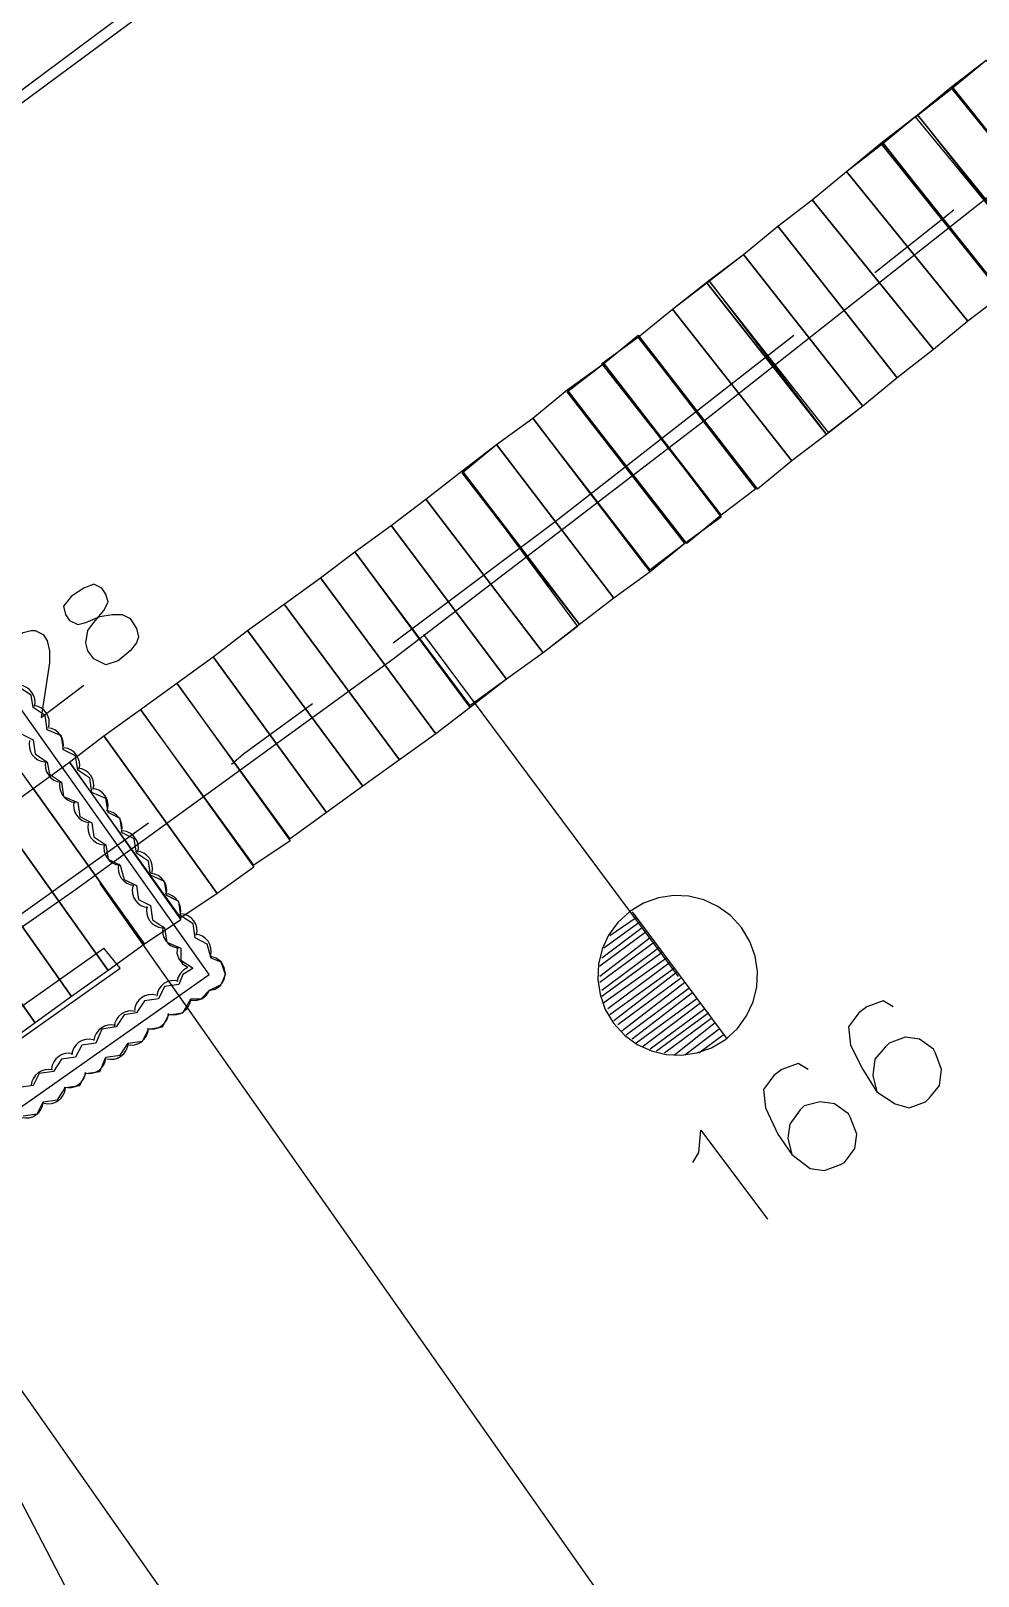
# Model space of a CAD drawing. Header units: millimetres. Extents: x 1 to 1188, y 1 to 840.
# Drawn here: x 1052.58 to 1082.3, y 583.54 to 632.05 of the extents above; entities that cross this region are included whole.
import ezdxf

# ---------------------------------------------------------------- set-up
doc = ezdxf.new("R2010")
doc.units = ezdxf.units.MM
doc.layers.add('GEOMETRY', color=7, linetype='Continuous')
doc.layers.add('TEXT_OUTLINE', color=7, linetype='Continuous')

msp = doc.modelspace()

# ---------------------------------------------------------------- linework, layer by layer
at = {"layer": 'GEOMETRY'}
for points in [[(939.172, 564.395), (950.411, 569.411), (961.46, 574.745), (972.446, 580.27), (983.368, 586.048), (994.1, 592.018), (1004.704, 598.177), (1015.245, 604.591), (1025.595, 611.258), (1035.819, 618.053), (1045.916, 625.102), (1055.821, 632.404), (1065.601, 639.833), (1075.253, 647.453), (1084.714, 655.327), (1094.048, 663.392), (1103.193, 671.583), (1112.146, 680.029), (1120.972, 688.602), (1129.545, 697.364)], [(947.301, 544.329), (958.477, 549.409), (969.589, 554.743), (980.573, 560.268), (991.432, 565.982), (1002.228, 571.952), (1012.832, 578.175), (1023.309, 584.589), (1033.66, 591.192), (1043.883, 598.051), (1053.98, 605.098), (1063.95, 612.338), (1073.729, 619.831), (1083.381, 627.451), (1092.842, 635.325), (1102.114, 643.326), (1111.257, 651.581), (1120.273, 659.963), (1129.038, 668.598), (1137.673, 677.361), (1146.119, 686.315), (1154.373, 695.459)], [(1056.139, 603.384), (1016.007, 659.518)], [(1052.011, 629.991), (1061.282, 636.913), (1064.711, 639.579)], [(1079.063, 624.466), (1081.539, 626.434)], [(1079.063, 624.466), (1081.539, 626.434)], [(1063.95, 612.845), (1069.03, 616.656), (1076.522, 622.497)], [(1063.95, 612.845), (1069.03, 616.656), (1076.522, 622.497)], [(1071.633, 622.497), (1075.38, 617.671)], [(1071.633, 622.434), (1075.38, 617.671)], [(1060.52, 614.052), (1064.14, 609.163)], [(1060.52, 614.052), (1064.14, 609.163)], [(1058.171, 602.431), (1050.423, 613.354)], [(1051.884, 612.147), (1051.821, 612.21), (1051.757, 612.465), (1051.821, 612.655), (1051.884, 612.909), (1052.329, 613.164), (1052.583, 613.227), (1052.71, 613.227), (1052.964, 613.1), (1053.091, 612.909), (1053.155, 612.592), (1053.155, 612.21), (1052.901, 610.496), (1054.234, 611.513)], [(1072.903, 602.368), (1064.902, 613.1)], [(1052.329, 597.986), (1052.773, 598.051), (1052.964, 598.431), (1053.408, 598.494), (1053.663, 598.876), (1054.107, 598.939), (1054.297, 599.32), (1054.742, 599.383), (1054.932, 599.828), (1055.377, 599.892), (1055.631, 600.272), (1056.076, 600.335), (1056.266, 600.717), (1056.71, 600.781), (1056.902, 601.161), (1057.345, 601.226), (1057.6, 601.669), (1057.917, 601.669), (1058.171, 601.923), (1058.552, 602.114), (1058.679, 602.431), (1058.552, 602.813), (1058.234, 602.94), (1058.107, 603.384), (1057.727, 603.575), (1057.664, 604.019), (1057.282, 604.273), (1057.219, 604.718), (1056.838, 604.908), (1056.773, 605.353), (1056.33, 605.543), (1056.266, 605.988), (1055.885, 606.242), (1055.821, 606.685), (1055.441, 606.877), (1055.377, 607.321), (1054.996, 607.511), (1054.932, 607.956), (1054.489, 608.146), (1054.425, 608.591), (1054.044, 608.845), (1053.98, 609.29), (1053.598, 609.48), (1053.535, 609.925), (1053.091, 610.115), (1053.028, 610.559), (1052.646, 610.814), (1052.583, 611.194), (1052.202, 611.448)], [(1058.869, 609.035), (1059.251, 609.353), (1061.409, 610.941)], [(1058.869, 609.035), (1059.251, 609.353), (1061.409, 610.941)], [(1052.266, 609.989), (1052.646, 609.797), (1052.71, 609.353), (1053.091, 609.098), (1053.155, 608.718), (1053.535, 608.464), (1053.598, 608.019), (1054.044, 607.829), (1054.107, 607.384), (1054.489, 607.194), (1054.552, 606.75), (1054.932, 606.495), (1054.996, 606.052), (1055.377, 605.86), (1055.504, 605.416), (1055.885, 605.226), (1055.948, 604.781), (1056.33, 604.591), (1056.393, 604.146), (1056.773, 603.892), (1056.838, 603.447), (1057.282, 603.257), (1057.282, 602.877), (1057.664, 602.622), (1057.345, 602.431), (1057.219, 602.114), (1056.773, 602.051), (1056.583, 601.669), (1056.139, 601.606), (1055.885, 601.226), (1055.504, 601.161), (1055.251, 600.781), (1054.806, 600.717), (1054.615, 600.272), (1054.17, 600.209), (1053.98, 599.828), (1053.535, 599.765), (1053.281, 599.383), (1052.838, 599.32), (1052.646, 598.939), (1052.202, 598.876)], [(1043.248, 598.051), (1049.344, 602.241), (1056.266, 607.194)], [(1043.248, 598.051), (1049.344, 602.241), (1056.266, 607.194)], [(1039.248, 605.543), (1046.805, 594.431), (1058.171, 602.431)], [(1049.218, 605.86), (1052.71, 600.907)], [(1054.742, 605.289), (1079.825, 569.602)], [(1071.696, 604.082), (1070.554, 603.257)], [(1071.569, 604.209), (1070.744, 603.639)], [(1071.443, 604.401), (1074.427, 600.4)], [(1071.888, 603.765), (1070.427, 602.685)], [(1072.014, 603.575), (1070.427, 602.368)], [(1071.76, 603.892), (1070.49, 602.94)], [(1047.503, 598.051), (1054.869, 603.257)], [(1047.503, 598.051), (1048.01, 597.415), (1055.377, 602.622), (1054.869, 603.257)], [(1072.141, 603.447), (1070.427, 602.178)], [(1072.268, 603.257), (1070.49, 601.923)], [(1072.395, 603.13), (1070.49, 601.733)], [(1072.522, 602.94), (1070.554, 601.543)], [(1072.648, 602.813), (1070.681, 601.352)], [(1072.777, 602.622), (1070.744, 601.161)], [(1072.84, 602.495), (1070.871, 600.971)], [(1072.967, 602.305), (1070.998, 600.844)], [(1073.094, 602.178), (1071.126, 600.654)], [(1073.22, 601.988), (1071.252, 600.527)], [(1073.347, 601.86), (1071.443, 600.4)], [(1073.475, 601.669), (1071.569, 600.272)], [(1079.634, 601.416), (1079.317, 601.606), (1078.808, 601.416), (1078.555, 601.226), (1078.238, 600.781), (1078.301, 600.209), (1078.681, 599.447), (1079.127, 598.748), (1079.697, 598.368), (1080.142, 598.241), (1080.651, 598.431), (1080.777, 598.558), (1081.094, 598.939), (1081.158, 599.447), (1080.968, 599.955), (1080.904, 600.082), (1080.459, 600.4), (1080.015, 600.464), (1079.507, 600.272), (1079.38, 600.145), (1079.063, 599.765), (1078.998, 599.256), (1079.127, 598.748)], [(1073.602, 601.543), (1071.76, 600.145)], [(1073.729, 601.352), (1072.014, 600.082)], [(1073.856, 601.226), (1072.205, 600.019)], [(1073.919, 601.034), (1072.458, 599.955)], [(1074.046, 600.907), (1072.777, 599.892)], [(1074.173, 600.717), (1073.094, 599.892)], [(1074.301, 600.527), (1073.539, 599.955)], [(1076.967, 599.447), (1076.65, 599.638), (1076.142, 599.447), (1075.888, 599.256), (1075.57, 598.813), (1075.633, 598.241), (1076.015, 597.415), (1076.459, 596.78), (1077.031, 596.335), (1077.476, 596.272), (1077.983, 596.463), (1078.11, 596.527), (1078.428, 596.97), (1078.491, 597.415), (1078.301, 597.923), (1078.238, 598.051), (1077.793, 598.368), (1077.348, 598.431), (1076.84, 598.304), (1076.714, 598.177), (1076.395, 597.732), (1076.332, 597.289), (1076.459, 596.78)], [(1045.534, 598.813), (1066.235, 558.997)], [(1045.598, 598.876), (1070.681, 563.126)], [(1073.347, 596.527), (1073.539, 596.844), (1073.602, 597.542), (1075.697, 594.748)]]:
    msp.add_lwpolyline(points, dxfattribs=at)
for points in [[(1081.476, 630.244), (1082.555, 631.133), (1086.365, 626.434), (1085.285, 625.545)], [(1081.476, 630.308), (1082.555, 631.133), (1086.365, 626.434), (1085.285, 625.545)], [(1080.332, 629.356), (1081.476, 630.244), (1085.285, 625.545), (1084.206, 624.656)], [(1080.396, 629.419), (1081.476, 630.308), (1085.285, 625.545), (1084.206, 624.72)], [(1079.253, 628.53), (1080.396, 629.419), (1084.143, 624.656), (1083.064, 623.768)], [(1079.317, 628.53), (1080.396, 629.419), (1084.206, 624.656), (1083.064, 623.831)], [(1078.173, 627.641), (1079.253, 628.53), (1083.064, 623.768), (1081.983, 622.942)], [(1078.173, 627.641), (1079.317, 628.53), (1083.064, 623.768), (1081.983, 622.942)], [(1077.094, 626.752), (1078.173, 627.641), (1081.983, 622.942), (1080.904, 622.053)], [(1077.094, 626.752), (1078.173, 627.641), (1081.983, 622.942), (1080.904, 622.053)], [(1076.015, 625.927), (1077.094, 626.752), (1080.904, 622.053), (1079.76, 621.164)], [(1076.015, 625.927), (1077.094, 626.752), (1080.904, 622.053), (1079.76, 621.164)], [(1074.935, 625.038), (1076.015, 625.927), (1079.76, 621.164), (1078.681, 620.276)], [(1074.935, 625.038), (1076.015, 625.927), (1079.76, 621.164), (1078.681, 620.276)], [(1073.792, 624.148), (1074.935, 625.038), (1078.681, 620.276), (1077.539, 619.385)], [(1073.856, 624.213), (1074.935, 625.038), (1078.681, 620.276), (1077.602, 619.45)], [(1072.713, 623.323), (1073.856, 624.213), (1077.539, 619.385), (1076.459, 618.56)], [(1072.713, 623.323), (1073.792, 624.148), (1077.539, 619.385), (1076.459, 618.56)], [(1071.633, 622.434), (1072.713, 623.323), (1076.459, 618.56), (1075.38, 617.671)], [(1071.633, 622.434), (1072.713, 623.323), (1076.459, 618.56), (1075.38, 617.671)], [(1070.554, 621.608), (1071.633, 622.497), (1075.316, 617.671), (1074.236, 616.846)], [(1070.49, 621.608), (1071.633, 622.434), (1075.316, 617.671), (1074.236, 616.846)], [(1069.41, 620.719), (1070.554, 621.608), (1074.236, 616.782), (1073.094, 615.957)], [(1069.41, 620.783), (1070.554, 621.608), (1074.236, 616.846), (1073.157, 615.957)], [(1068.331, 619.894), (1069.41, 620.783), (1073.094, 615.957), (1072.014, 615.068)], [(1068.331, 619.894), (1069.41, 620.783), (1073.094, 615.957), (1072.014, 615.131)], [(1067.189, 619.069), (1068.331, 619.894), (1072.014, 615.068), (1070.871, 614.243)], [(1067.189, 619.069), (1068.331, 619.894), (1072.014, 615.068), (1070.871, 614.243)], [(1066.108, 618.18), (1067.189, 619.069), (1070.871, 614.243), (1069.792, 613.417)], [(1066.108, 618.243), (1067.189, 619.069), (1070.871, 614.243), (1069.792, 613.417)], [(1064.966, 617.354), (1066.108, 618.243), (1069.728, 613.354), (1068.648, 612.528)], [(1064.966, 617.354), (1066.108, 618.243), (1069.792, 613.417), (1068.648, 612.528)], [(1063.885, 616.529), (1064.966, 617.354), (1068.648, 612.528), (1067.506, 611.703)], [(1063.885, 616.529), (1064.966, 617.354), (1068.648, 612.528), (1067.506, 611.703)], [(1062.743, 615.703), (1063.885, 616.529), (1067.506, 611.703), (1066.363, 610.814)], [(1062.743, 615.703), (1063.885, 616.529), (1067.506, 611.703), (1066.363, 610.877)], [(1061.664, 614.878), (1062.743, 615.703), (1066.363, 610.814), (1065.283, 609.989)], [(1061.664, 614.878), (1062.743, 615.703), (1066.363, 610.814), (1065.283, 609.989)], [(1053.853, 614.306), (1053.598, 613.989), (1053.663, 613.734), (1053.79, 613.544), (1054.044, 613.417), (1054.297, 613.481), (1054.742, 613.671), (1055.123, 613.734), (1055.441, 613.734), (1055.694, 613.607), (1055.885, 613.29), (1055.948, 613.035), (1055.885, 612.845), (1055.694, 612.592), (1055.314, 612.273), (1054.932, 612.147), (1054.806, 612.21), (1054.552, 612.338), (1054.36, 612.592), (1054.297, 612.845), (1054.36, 613.227), (1054.552, 613.481), (1054.869, 613.861), (1054.996, 614.116), (1054.932, 614.369), (1054.806, 614.56), (1054.552, 614.688), (1054.234, 614.56)], [(1060.52, 614.052), (1061.664, 614.878), (1065.283, 609.989), (1064.14, 609.163)], [(1060.52, 614.052), (1061.664, 614.878), (1065.283, 609.989), (1064.14, 609.163)], [(1059.378, 613.227), (1060.52, 614.052), (1064.14, 609.163), (1062.997, 608.338)], [(1059.378, 613.227), (1060.52, 614.052), (1064.14, 609.163), (1062.997, 608.338)], [(1058.298, 612.402), (1059.378, 613.227), (1062.997, 608.338), (1061.854, 607.511)], [(1058.298, 612.402), (1059.378, 613.227), (1062.997, 608.338), (1061.854, 607.511)], [(1057.155, 611.576), (1058.298, 612.402), (1061.854, 607.511), (1060.71, 606.685)], [(1057.155, 611.576), (1058.298, 612.402), (1061.854, 607.511), (1060.71, 606.685)], [(1056.013, 610.751), (1057.155, 611.576), (1060.71, 606.622), (1059.568, 605.86)], [(1056.013, 610.751), (1057.155, 611.576), (1060.71, 606.622), (1059.568, 605.86)], [(1054.869, 609.925), (1056.013, 610.751), (1059.568, 605.797), (1058.426, 604.971)], [(1054.869, 609.925), (1056.013, 610.751), (1059.568, 605.797), (1058.426, 604.971)], [(1053.79, 609.098), (1054.869, 609.925), (1058.426, 604.971), (1057.282, 604.209)], [(1053.79, 609.098), (1054.869, 609.925), (1058.426, 604.971), (1057.282, 604.209)], [(1052.646, 608.273), (1053.79, 609.098), (1057.282, 604.146), (1056.139, 603.384)], [(1052.646, 608.273), (1053.79, 609.098), (1057.282, 604.146), (1056.139, 603.384)], [(1051.504, 607.448), (1052.646, 608.273), (1056.139, 603.384), (1054.996, 602.558)], [(1050.36, 606.685), (1051.504, 607.448), (1054.996, 602.558), (1053.853, 601.733)], [(1049.218, 605.86), (1050.36, 606.685), (1053.853, 601.733), (1052.71, 600.907)], [(1048.075, 605.035), (1049.218, 605.86), (1052.71, 600.907), (1051.567, 600.082)]]:
    msp.add_lwpolyline(points, close=True, dxfattribs=at)
at = {"layer": 'TEXT_OUTLINE'}
for points in [[(1052.61, 611.284), (1052.533, 611.372), (1052.439, 611.44), (1052.333, 611.487), (1052.218, 611.51)], [(1052.693, 610.839), (1052.71, 610.955), (1052.701, 611.071), (1052.668, 611.182), (1052.61, 611.284)], [(1053.055, 610.649), (1052.977, 610.737), (1052.883, 610.805), (1052.777, 610.852), (1052.663, 610.875)], [(1053.138, 610.204), (1053.154, 610.32), (1053.145, 610.436), (1053.112, 610.547), (1053.055, 610.649)], [(1053.499, 609.951), (1053.422, 610.039), (1053.328, 610.107), (1053.222, 610.153), (1053.106, 610.176)], [(1053.582, 609.505), (1053.599, 609.622), (1053.59, 609.737), (1053.557, 609.849), (1053.499, 609.951)], [(1052.536, 609.772), (1052.52, 609.656), (1052.529, 609.54), (1052.562, 609.429), (1052.619, 609.327)], [(1054.008, 609.316), (1053.93, 609.404), (1053.836, 609.472), (1053.73, 609.519), (1053.615, 609.542)], [(1052.619, 609.327), (1052.697, 609.239), (1052.791, 609.171), (1052.897, 609.124), (1053.011, 609.101)], [(1053.044, 609.137), (1053.028, 609.021), (1053.037, 608.906), (1053.07, 608.795), (1053.127, 608.692)], [(1054.09, 608.871), (1054.107, 608.987), (1054.098, 609.102), (1054.064, 609.213), (1054.008, 609.316)], [(1054.453, 608.681), (1054.375, 608.769), (1054.281, 608.837), (1054.175, 608.884), (1054.06, 608.907)], [(1053.127, 608.692), (1053.205, 608.604), (1053.298, 608.535), (1053.404, 608.489), (1053.52, 608.466)], [(1053.488, 608.502), (1053.472, 608.386), (1053.481, 608.27), (1053.514, 608.159), (1053.571, 608.057)], [(1054.535, 608.236), (1054.552, 608.352), (1054.543, 608.467), (1054.509, 608.578), (1054.453, 608.681)], [(1053.571, 608.057), (1053.649, 607.969), (1053.743, 607.901), (1053.849, 607.854), (1053.964, 607.831)], [(1054.897, 608.046), (1054.819, 608.134), (1054.725, 608.202), (1054.619, 608.249), (1054.504, 608.272)], [(1054.979, 607.6), (1054.996, 607.716), (1054.987, 607.832), (1054.954, 607.943), (1054.897, 608.046)], [(1053.933, 607.868), (1053.917, 607.751), (1053.926, 607.635), (1053.959, 607.524), (1054.016, 607.421)], [(1054.016, 607.421), (1054.094, 607.334), (1054.188, 607.266), (1054.294, 607.22), (1054.409, 607.197)], [(1055.342, 607.347), (1055.263, 607.435), (1055.17, 607.503), (1055.064, 607.55), (1054.949, 607.573)], [(1054.378, 607.169), (1054.361, 607.052), (1054.37, 606.937), (1054.404, 606.825), (1054.461, 606.723)], [(1055.424, 606.902), (1055.44, 607.018), (1055.432, 607.134), (1055.398, 607.245), (1055.342, 607.347)], [(1055.849, 606.713), (1055.771, 606.8), (1055.678, 606.868), (1055.571, 606.915), (1055.456, 606.938)], [(1054.461, 606.723), (1054.538, 606.635), (1054.632, 606.567), (1054.738, 606.521), (1054.854, 606.498)], [(1054.885, 606.534), (1054.869, 606.418), (1054.878, 606.302), (1054.911, 606.191), (1054.968, 606.089)], [(1055.931, 606.267), (1055.948, 606.383), (1055.94, 606.499), (1055.906, 606.61), (1055.849, 606.713)], [(1054.968, 606.089), (1055.046, 606.001), (1055.14, 605.932), (1055.246, 605.886), (1055.361, 605.863)], [(1056.294, 606.078), (1056.216, 606.165), (1056.122, 606.233), (1056.016, 606.279), (1055.901, 606.302)], [(1056.377, 605.631), (1056.393, 605.748), (1056.384, 605.864), (1056.351, 605.975), (1056.294, 606.078)], [(1055.331, 605.899), (1055.314, 605.783), (1055.322, 605.667), (1055.356, 605.556), (1055.413, 605.453)], [(1056.738, 605.379), (1056.66, 605.467), (1056.567, 605.535), (1056.46, 605.582), (1056.345, 605.605)], [(1055.413, 605.453), (1055.491, 605.365), (1055.584, 605.297), (1055.691, 605.25), (1055.806, 605.227)], [(1055.774, 605.2), (1055.758, 605.084), (1055.767, 604.969), (1055.8, 604.858), (1055.857, 604.755)], [(1056.82, 604.934), (1056.837, 605.05), (1056.829, 605.165), (1056.795, 605.276), (1056.738, 605.379)], [(1055.857, 604.755), (1055.935, 604.667), (1056.029, 604.598), (1056.135, 604.552), (1056.25, 604.529)], [(1056.219, 604.565), (1056.203, 604.449), (1056.212, 604.333), (1056.245, 604.222), (1056.302, 604.12)], [(1057.183, 604.744), (1057.105, 604.832), (1057.011, 604.9), (1056.905, 604.947), (1056.79, 604.97)], [(1057.265, 604.299), (1057.282, 604.415), (1057.273, 604.53), (1057.239, 604.641), (1057.183, 604.744)], [(1074.879, 603.903), (1074.535, 604.277), (1074.136, 604.567), (1073.696, 604.769), (1073.228, 604.883), (1072.748, 604.906), (1072.268, 604.835), (1071.803, 604.67), (1071.368, 604.408)], [(1056.302, 604.12), (1056.38, 604.032), (1056.473, 603.964), (1056.579, 603.917), (1056.695, 603.894)], [(1057.691, 604.109), (1057.613, 604.197), (1057.519, 604.265), (1057.413, 604.312), (1057.298, 604.335)], [(1057.774, 603.663), (1057.79, 603.779), (1057.781, 603.895), (1057.748, 604.006), (1057.691, 604.109)], [(1071.368, 604.408), (1070.994, 604.064), (1070.705, 603.665), (1070.502, 603.225), (1070.388, 602.757), (1070.366, 602.276), (1070.436, 601.796), (1070.601, 601.332), (1070.864, 600.896)], [(1056.728, 603.931), (1056.711, 603.814), (1056.719, 603.698), (1056.753, 603.587), (1056.809, 603.484)], [(1058.135, 603.473), (1058.057, 603.561), (1057.964, 603.63), (1057.858, 603.676), (1057.742, 603.699)], [(1074.375, 600.392), (1074.749, 600.735), (1075.038, 601.135), (1075.24, 601.575), (1075.354, 602.043), (1075.377, 602.523), (1075.306, 603.003), (1075.141, 603.468), (1074.879, 603.903)], [(1056.809, 603.484), (1056.887, 603.397), (1056.981, 603.329), (1057.088, 603.283), (1057.203, 603.26)], [(1057.172, 603.295), (1057.159, 603.098), (1057.215, 602.915), (1057.331, 602.762), (1057.5, 602.659)], [(1058.218, 603.028), (1058.235, 603.144), (1058.226, 603.26), (1058.192, 603.371), (1058.135, 603.473)], [(1057.505, 602.652), (1057.372, 602.579), (1057.266, 602.473), (1057.193, 602.343), (1057.158, 602.196)], [(1058.679, 602.449), (1058.645, 602.652), (1058.542, 602.823), (1058.385, 602.944), (1058.187, 603.001)], [(1056.75, 602.143), (1056.662, 602.066), (1056.593, 601.972), (1056.546, 601.866), (1056.523, 601.751)], [(1057.195, 602.223), (1057.079, 602.241), (1056.964, 602.232), (1056.853, 602.2), (1056.75, 602.143)], [(1058.158, 601.924), (1058.359, 601.97), (1058.523, 602.083), (1058.634, 602.248), (1058.679, 602.449)], [(1056.051, 601.698), (1055.963, 601.621), (1055.895, 601.527), (1055.848, 601.422), (1055.824, 601.307)], [(1056.496, 601.78), (1056.381, 601.797), (1056.265, 601.788), (1056.154, 601.755), (1056.051, 601.698)], [(1057.37, 601.26), (1057.458, 601.338), (1057.527, 601.431), (1057.574, 601.537), (1057.597, 601.651)], [(1057.559, 601.624), (1057.755, 601.61), (1057.938, 601.664), (1058.09, 601.778), (1058.196, 601.944)], [(1055.416, 601.191), (1055.328, 601.113), (1055.259, 601.02), (1055.212, 600.914), (1055.189, 600.798)], [(1055.863, 601.271), (1055.746, 601.288), (1055.63, 601.28), (1055.519, 601.248), (1055.416, 601.191)], [(1056.671, 600.815), (1056.759, 600.892), (1056.828, 600.986), (1056.875, 601.092), (1056.899, 601.206)], [(1056.924, 601.179), (1057.04, 601.162), (1057.156, 601.17), (1057.267, 601.203), (1057.37, 601.26)], [(1054.781, 600.746), (1054.693, 600.669), (1054.624, 600.575), (1054.577, 600.469), (1054.553, 600.355)], [(1055.227, 600.827), (1055.111, 600.844), (1054.995, 600.835), (1054.884, 600.803), (1054.781, 600.746)], [(1056.036, 600.307), (1056.124, 600.384), (1056.193, 600.478), (1056.24, 600.584), (1056.264, 600.699)], [(1056.225, 600.735), (1056.342, 600.718), (1056.457, 600.726), (1056.569, 600.759), (1056.671, 600.815)], [(1070.864, 600.896), (1071.207, 600.522), (1071.606, 600.233), (1072.047, 600.03), (1072.515, 599.917), (1072.995, 599.894), (1073.475, 599.965), (1073.94, 600.13), (1074.375, 600.392)], [(1054.082, 600.301), (1053.994, 600.224), (1053.926, 600.13), (1053.878, 600.024), (1053.855, 599.91)], [(1054.529, 600.382), (1054.412, 600.399), (1054.297, 600.391), (1054.185, 600.358), (1054.082, 600.301)], [(1055.401, 599.863), (1055.489, 599.94), (1055.558, 600.034), (1055.605, 600.14), (1055.628, 600.254)], [(1055.591, 600.227), (1055.707, 600.209), (1055.822, 600.217), (1055.933, 600.25), (1056.036, 600.307)], [(1053.448, 599.857), (1053.36, 599.78), (1053.291, 599.686), (1053.244, 599.58), (1053.221, 599.465)], [(1053.893, 599.937), (1053.777, 599.954), (1053.662, 599.946), (1053.551, 599.914), (1053.448, 599.857)], [(1054.704, 599.418), (1054.792, 599.495), (1054.86, 599.589), (1054.907, 599.695), (1054.93, 599.81)], [(1054.956, 599.781), (1055.072, 599.765), (1055.187, 599.773), (1055.298, 599.806), (1055.401, 599.863)], [(1052.813, 599.349), (1052.725, 599.271), (1052.656, 599.178), (1052.609, 599.072), (1052.586, 598.957)], [(1053.258, 599.43), (1053.142, 599.447), (1053.027, 599.439), (1052.916, 599.405), (1052.813, 599.349)], [(1054.068, 598.974), (1054.156, 599.051), (1054.225, 599.145), (1054.272, 599.251), (1054.296, 599.365)], [(1054.257, 599.338), (1054.373, 599.321), (1054.489, 599.329), (1054.6, 599.361), (1054.704, 599.418)], [(1053.433, 598.465), (1053.521, 598.543), (1053.59, 598.636), (1053.637, 598.742), (1053.66, 598.857)], [(1053.622, 598.893), (1053.738, 598.876), (1053.854, 598.884), (1053.965, 598.917), (1054.068, 598.974)], [(1052.734, 598.022), (1052.822, 598.099), (1052.891, 598.193), (1052.938, 598.298), (1052.962, 598.413)], [(1052.987, 598.386), (1053.103, 598.368), (1053.219, 598.376), (1053.33, 598.409), (1053.433, 598.465)], [(1052.289, 597.94), (1052.405, 597.923), (1052.521, 597.931), (1052.632, 597.964), (1052.734, 598.022)]]:
    msp.add_lwpolyline(points, dxfattribs=at)

doc.saveas('drawing.dxf')
